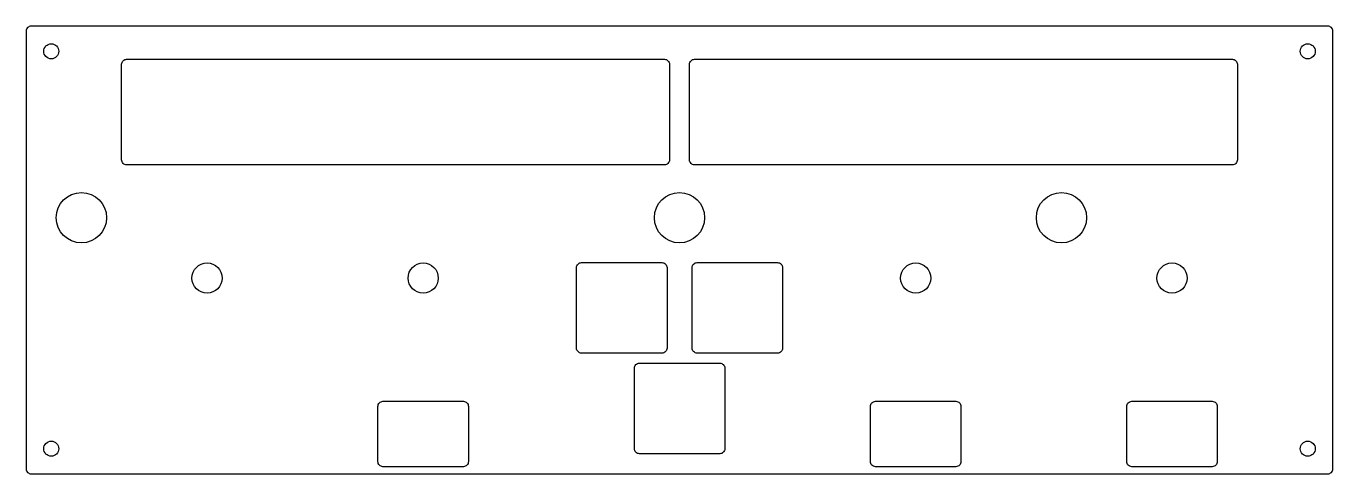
# Model space of a CAD drawing. Header units: millimetres. Extents: x 0 to 260, y 0 to 89.
import ezdxf

# ---------------------------------------------------------------- set-up
doc = ezdxf.new("R2010")
doc.units = ezdxf.units.MM
doc.layers.get('0').update_dxf_attribs({"linetype": 'CONTINUOUS'})

msp = doc.modelspace()

# ---------------------------------------------------------------- linework, layer by layer
for points in [[(1, 0), (259, 0, 0.4142136), (260, 1), (260, 88, 0.4142136), (259, 89), (1, 89, 0.4142136), (0, 88), (0, 1, 0.4142136)], [(20, 61.42, -0.4142136), (19, 62.42), (19, 81.42, -0.4142136), (20, 82.42), (127, 82.42, -0.4142136), (128, 81.42), (128, 62.42, -0.4142136), (127, 61.42)], [(241, 81.42), (241, 62.42, -0.4142136), (240, 61.42), (133, 61.42, -0.4142136), (132, 62.42), (132, 81.42, -0.4142136), (133, 82.42), (240, 82.42, -0.4142136)], [(126.515, 24), (110.515, 24, -0.4142136), (109.515, 25), (109.515, 41, -0.4142136), (110.515, 42), (126.515, 42, -0.4142136), (127.515, 41), (127.515, 25, -0.4142136)], [(133.515, 24, -0.4142136), (132.515, 25), (132.515, 41, -0.4142136), (133.515, 42), (149.515, 42, -0.4142136), (150.515, 41), (150.515, 25, -0.4142136), (149.515, 24)], [(139.015, 5, -0.4142136), (138.015, 4), (122.015, 4, -0.4142136), (121.015, 5), (121.015, 21, -0.4142136), (122.015, 22), (138.015, 22, -0.4142136), (139.015, 21)], [(71, 1.42, -0.4142136), (70, 2.42), (70, 13.42, -0.4142136), (71, 14.42), (87, 14.42, -0.4142136), (88, 13.42), (88, 2.42, -0.4142136), (87, 1.42)], [(168, 13.42, -0.4142136), (169, 14.42), (185, 14.42, -0.4142136), (186, 13.42), (186, 2.42, -0.4142136), (185, 1.42), (169, 1.42, -0.4142136), (168, 2.42)], [(237, 2.42, -0.4142136), (236, 1.42), (220, 1.42, -0.4142136), (219, 2.42), (219, 13.42, -0.4142136), (220, 14.42), (236, 14.42, -0.4142136), (237, 13.42)]]:
    msp.add_lwpolyline(points, format="xyb", close=True)
for centre, radius in [((5, 84), 1.5), ((255, 84), 1.5), ((11, 50.92), 5), ((130, 50.92), 5), ((206, 50.92), 5), ((36, 38.92), 3), ((79, 38.92), 3), ((177, 38.92), 3), ((228, 38.92), 3), ((5, 5), 1.5), ((255, 5), 1.5)]:
    msp.add_circle(centre, radius)

doc.saveas('drawing.dxf')
